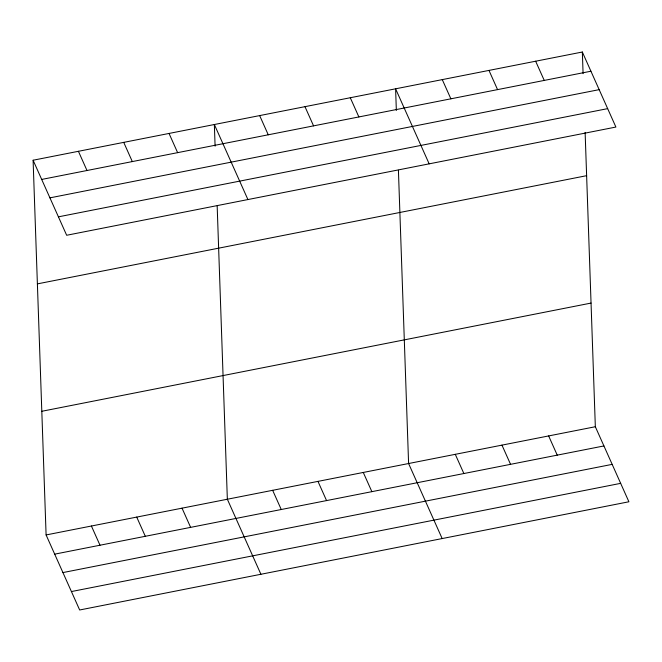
<?xml version="1.0" encoding="UTF-8"?>
<svg xmlns="http://www.w3.org/2000/svg" width="662" height="662" viewBox="0 0 662 662"><rect width="100%" height="100%" fill="white"/><g stroke="black" fill="none" stroke-linecap="round" stroke-linejoin="round"><path stroke-width="0.99" d="M33.1 160.229L582.337 52.017L615.9 127.054L66.663 235.267L33.1 160.229L46.1 534.946L79.663 609.983L628.9 501.771L595.337 426.733L585.125 132.392M41.689 179.435L590.926 71.223M49.931 197.855L599.168 89.651M58.421 216.838L607.658 108.634M37.386 283.882L586.623 175.678M41.805 411.284L591.042 303.08M46.1 534.946L595.337 426.733M54.689 554.152L603.926 445.94M62.931 572.572L612.168 464.368M71.422 591.555L620.658 483.351M535.649 61.218L544.247 80.425M488.97 70.412L497.559 89.618M442.282 79.614L450.872 98.82M429.166 163.845L395.595 88.807L396.348 110.446M548.649 435.935L557.239 455.142M350.281 97.736L358.878 116.942M501.962 445.129L510.559 464.335M304.975 106.665L313.565 125.871M455.282 454.331L463.872 473.537M259.661 115.593L268.251 134.8M442.158 538.562L408.595 463.524L398.416 170.217M247.911 199.552L214.347 124.514L215.1 146.153M363.281 472.453L371.87 491.659M169.033 133.443L177.631 152.649M317.967 481.382L326.565 500.588M123.728 142.371L132.317 161.578M272.653 490.31L281.251 509.517M78.414 151.3L87.003 170.506M260.911 574.277L227.347 499.231L217.169 205.923M182.033 508.159L190.623 527.366M136.72 517.088L145.309 536.294M91.406 526.017L100.003 545.223M582.337 52.017L583.09 73.656"/></g></svg>
